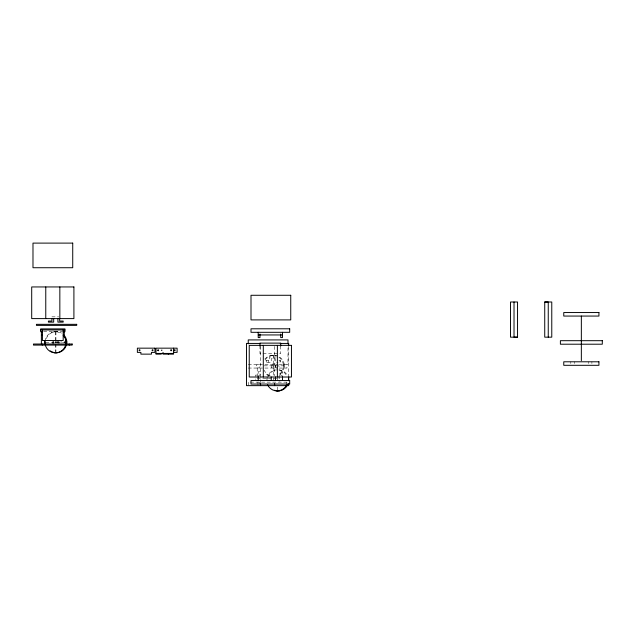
<?xml version="1.0" encoding="UTF-8"?>
<svg xmlns="http://www.w3.org/2000/svg" width="634" height="634" viewBox="0 0 634 634"><rect width="100%" height="100%" fill="white"/><g stroke="black" fill="none" stroke-linecap="round" stroke-linejoin="round"><path stroke-width="0.48" stroke-dasharray="3.17 2.38" d="M55.443 342.011L55.388 342.408M56.252 342.518L56.307 342.114M55.42 341.885L56.275 341.9M55.903 341.742L55.443 342.534M53.644 331.899L57.171 331.725M271.075 355.452L274.712 355.302M276.86 369.923L275.354 369.987A10.556 10.556 0 0 0 267.611 375.914M51.925 316.841L58.7 316.841M43.58 331.717L62.029 331.717M45.767 342.257L66.713 342.257M276.242 356.974L269.466 356.974L269.466 360.492L265.947 360.492L265.947 362.252L271.225 362.252L271.225 358.733L275.449 358.733L275.449 362.252L278.088 362.252M278.944 360.492L280.719 360.492L280.719 362.252L278.944 362.252M248.243 364.534L278.294 364.534M279.198 364.534L287.994 364.534L287.994 346.806M264.243 365.834L284.286 365.834M248.243 368.053L277.264 368.053M279.198 368.053L286.933 368.053L286.933 364.534M257.214 375.09L255.454 375.09L255.454 379.489M258.212 375.257L259.972 375.257L259.972 371.738L258.212 371.738L258.212 375.645M282.479 375.257L280.719 375.257L280.719 371.738L282.479 371.738L282.479 375.645M257.214 378.609L279.729 378.609M286.933 382.128L248.243 382.128L248.243 385.638M55.903 342.796L55.42 342.629M55.935 341.742L56.355 342.011M55.34 342.518L56.038 342.78L56.252 341.988M284.175 363.995L284.286 366.745M283.287 364.035L283.406 366.785M591.902 361.792L591.902 363.551M588.384 361.792L588.384 363.551M574.309 361.792L574.309 363.551M570.798 361.792L570.798 363.551M288.692 346.378L288.692 375.827M286.806 382.294L286.806 384.053M280.719 345.998L280.719 353.669L259.972 353.669L259.972 345.998M280.022 360.492L280.022 362.252M279.729 375.09L279.729 381.248M277.969 375.97L277.969 378.609M277.613 378.458L277.613 380.368M277.613 387.033L277.613 389.886M274.625 346.378L274.625 375.827M273.745 377.729L273.745 380.368M273.333 355.357L273.333 375.352M268.761 360.492L268.761 362.252M266.652 360.492L266.652 362.252M260.558 346.378L260.558 382.698M259.797 382.294L259.797 384.053M257.919 382.128L257.919 384.767M257.214 368.053L257.214 377.729M64.24 341.1L64.24 343.049M61.07 340.513L61.07 343.152M58.962 341.393L58.962 344.032M58.011 340.513L58.011 343.152M57.908 340.513L57.908 343.152M55.903 331.796L55.903 342.273M55.903 344.175L55.903 351.791M55.792 331.78L55.792 342.257M55.792 344.159L55.792 351.775M53.787 341.393L53.787 343.152M53.684 341.377L53.684 344.032M52.63 341.393L52.63 344.032M46.322 338.611A10.556 10.556 0 0 1 61.53 333.104M44.951 341.354A10.556 10.556 0 0 1 61.522 333.658M279.84 357.18A10.556 10.556 0 0 1 279.039 374.963M270.155 375.724A10.556 10.556 0 0 1 264.204 370.256M265.139 359.747A10.556 10.556 0 0 1 277.399 355.904M278.96 357.211A10.556 10.556 0 0 1 277.343 375.423M269.268 375.764A10.556 10.556 0 0 1 264.798 372.618M264.822 359.058A10.556 10.556 0 0 1 276.519 355.936M267.548 379.409A10.556 10.556 0 0 1 267.865 377.602M268.142 376.723A10.556 10.556 0 0 1 276.242 369.955M278.992 369.836A10.556 10.556 0 0 1 287.622 375.899M266.66 379.449A10.556 10.556 0 0 1 267.263 376.762M279.015 369.994A10.556 10.556 0 0 1 286.742 375.938M278.96 365.842A1.759 1.759 0 0 1 278.96 366.753M276.384 367.823A1.759 1.759 0 0 1 276.384 364.772M161.29 350.134C161.932 352.147 162.851 348.716 161.29 350.134M272.826 365.691C273.476 367.712 274.395 364.273 272.826 365.691M275.449 364.075L271.225 364.075L271.225 367.593L275.449 367.593L275.449 364.075M257.039 367.823A1.759 1.759 0 0 0 259.678 366.293A1.759 1.759 0 0 0 257.039 364.772A1.759 1.759 0 0 0 257.039 367.823"/><path stroke-width="0.95" d="M54.524 352.797L58.051 352.631M276.242 390.893L279.871 390.742M544.733 301.998L551.77 301.998L551.77 337.169L544.733 337.169L544.733 301.998L548.251 301.998L548.251 337.169M40.671 329.957L64.937 329.957M42.613 331.717L40.671 331.717L40.671 328.903L64.937 328.903L64.937 331.717L62.996 331.717M258.212 334.942L282.479 334.942M41.376 335.235L42.43 335.235M63.178 335.235L64.24 335.235M517.542 337.169L510.505 337.169L510.505 301.998L517.542 301.998L517.542 337.169L514.023 337.169L514.023 301.998M260.558 343.43L246.483 343.43L246.483 385.638L288.692 385.638L288.692 383.681M280.252 343.43L288.692 343.43L288.692 345.395M173.581 352.385L177.1 352.385L177.1 348.161L155.996 348.161L155.996 354.137L161.266 354.137L161.266 353.439M155.996 353.439L173.581 353.439M66.633 340.418L66.744 343.168M65.857 340.474L65.968 343.224M45.062 344.103L44.951 341.354A10.556 10.556 0 0 0 58.621 352.361A10.556 10.556 0 0 0 63.551 335.521M581.346 316.065L581.346 360.675M288.692 376.81L288.692 380.733M287.994 343.858L287.994 339.911L248.243 339.911L248.243 343.858M282.479 332.311L282.479 337.581L280.719 337.581L280.719 334.07M282.479 376.628L282.479 380.535M280.719 345.998L280.719 343.121L259.972 343.121L259.972 345.998M277.383 345.356L277.383 377.016M275.449 377.016L275.449 380.535M274.625 383.681L274.625 385.638M271.225 377.016L271.225 380.535M263.308 345.356L263.308 377.016M260.558 383.681L260.558 385.638M259.972 334.07L259.972 337.581L258.212 337.581L258.212 332.311M258.212 376.628L258.212 380.535M173.581 348.161L173.581 354.137L163.025 354.137L163.025 352.385M168.303 353.439L168.303 354.137M69.264 344.032L69.264 345.086M64.24 331.717L64.24 337.193M63.178 329.957L63.178 340.513L42.43 340.513L42.43 329.957M59.842 286.948L59.842 318.601M59.667 318.53L59.667 321.066L63.178 321.066L63.178 322.12L57.908 322.12L57.908 318.601M53.684 318.601L53.684 322.12L48.406 322.12L48.406 321.066L51.925 321.066L51.925 318.53M45.767 286.948L45.767 318.601M44.538 340.513L44.538 344.032M42.256 344.032L42.256 345.086M41.376 331.717L41.376 344.032M64.327 335.465A10.556 10.556 0 0 1 50.173 350.871M287.614 384.822A10.556 10.556 0 0 1 277.121 390.861M276.21 390.734A10.556 10.556 0 0 1 274.435 390.259M286.734 384.854A10.556 10.556 0 0 1 267.603 384.83M157.755 350.198C158.643 352.116 159.142 348.597 157.755 350.198M152.16 350.142C152.834 352.147 153.705 348.7 152.16 350.142M174.302 350.142C174.976 352.147 175.848 348.7 174.302 350.142M139.147 350.134C139.789 352.147 140.708 348.716 139.147 350.134M170.808 350.071C171.188 352.155 172.543 348.858 170.808 350.071M72.728 243.107L32.984 243.107L32.984 267.73L72.728 267.73L72.728 243.107M73.909 286.948L31.7 286.948L31.7 318.601L73.909 318.601L73.909 286.948M290.744 295.278L251.001 295.278L251.001 319.901L290.744 319.901L290.744 295.278M598.932 312.546L563.761 312.546L563.761 316.065L598.932 316.065L598.932 312.546M76.706 324.331L36.431 324.331L36.431 325.385L76.706 325.385L76.706 324.331M289.69 328.792L251.001 328.792L251.001 332.311L289.69 332.311L289.69 328.792M602.3 340.688L560.393 340.688L560.393 344.207L602.3 344.207L602.3 340.688M72.149 344.032L33.459 344.032L33.459 345.086L72.149 345.086L72.149 344.032M291.45 345.356L249.241 345.356L249.241 377.016L291.45 377.016L291.45 345.356M154.958 348.161L137.372 348.161L137.372 352.385L140.883 352.385L140.883 354.137L151.439 354.137L151.439 352.385L154.958 352.385L154.958 348.161M598.932 361.792L563.761 361.792L563.761 365.311L598.932 365.311L598.932 361.792M288.565 380.368L288.454 378.53A10.556 10.556 0 0 1 288.605 380.368M289.69 380.535L251.001 380.535L251.001 384.053L289.69 384.053L289.69 380.535"/></g></svg>
